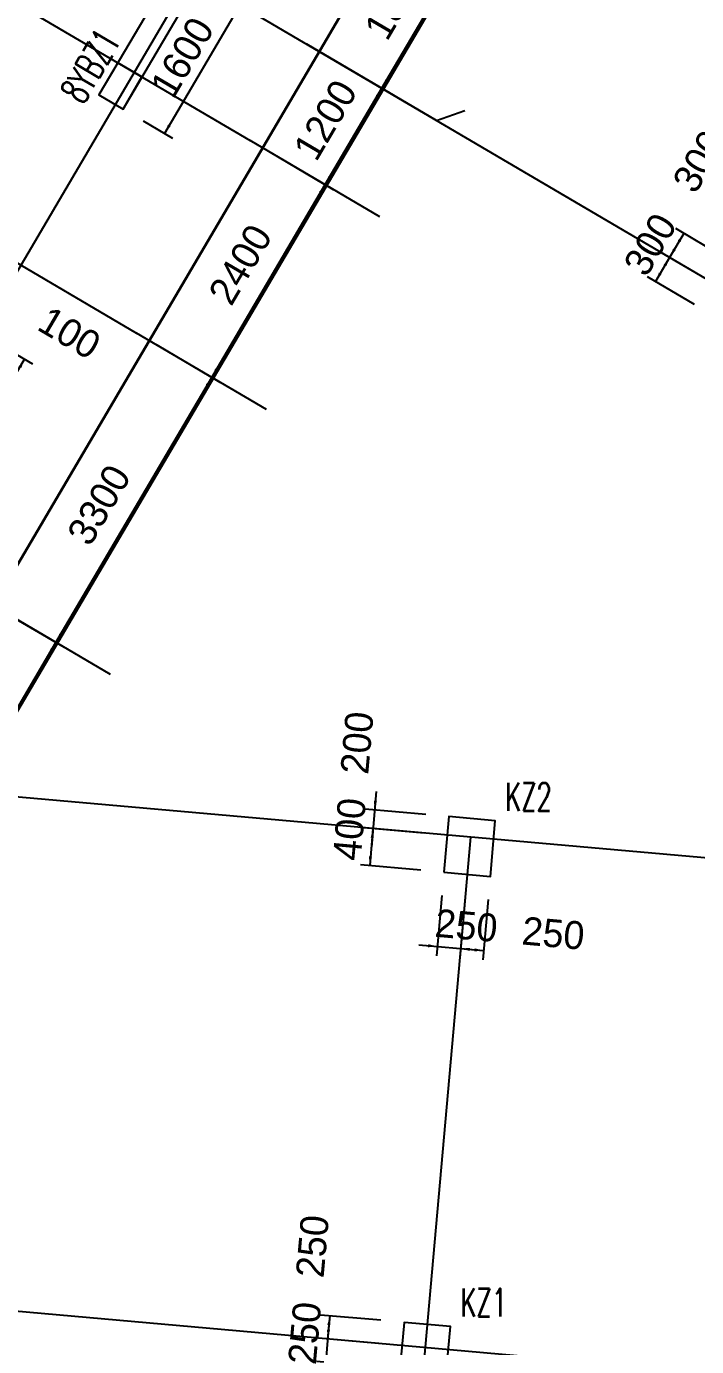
# Model space of a CAD drawing. Extents: x 387171 to 699106, y 11966 to 245688.
# Drawn here: x 632009 to 639201, y 97433 to 111603 of the extents above; entities that cross this region are included whole.
import ezdxf

# ---------------------------------------------------------------- set-up
doc = ezdxf.new("R2010")
doc.units = 0
doc.header["$LTSCALE"] = 100
doc.header["$MEASUREMENT"] = 0
for name, color, linetype in [('b边缘构件', 235, 'Continuous'), ('COLU', 7, 'Continuous'), ('DIM', 3, 'Continuous'), ('DOTE', 253, 'Continuous'), ('L-AXIS', 3, 'Continuous'), ('NUM', 7, 'Continuous'), ('wall-主楼', 2, 'Continuous'), ('Y阴影', 254, 'Continuous'), ('小尺寸', 4, 'Continuous'), ('边缘构件标注', 1, 'Continuous')]:
    doc.layers.add(name, color=color, linetype=linetype)
doc.styles.add('hztxt', font='hztxt')
doc.styles.get("Standard").update_dxf_attribs({"font": 'standard'})
doc.dimstyles.get("Standard").update_dxf_attribs({"dimtxt": 300, "dimasz": 100, "dimexe": 100, "dimexo": 250, "dimgap": 100, "dimtad": 0, "dimtoh": 1, "dimdec": 0, "dimdsep": 46, "dimcen": 0.09, "dimclrt": 7, "dimadec": 0, "dimazin": 0, "dimtfac": 1, "dimtdec": 4, "dimtofl": 0, "dimtmove": 0, "dimatfit": 3, "dimfxl": 1, "dimtolj": 1, "dimtzin": 0, "dimarcsym": 0})

# ---------------------------------------------------------------- blocks, each defined once
blk = doc.blocks.new('*D3406')
at = {"layer": 'L-AXIS', "color": 0, "linetype": 'ByBlock', "lineweight": -2}
for p, q in [((634624, 110252), (635302, 109854)), ((633999, 107836), (635216, 109905)), ((633408, 108184), (634085, 107785))]:
    blk.add_line(p, q, dxfattribs=at)
for points in [[(635216, 109905), (635179, 109810), (635150, 109827)], [(633999, 107836), (634035, 107931), (634064, 107914)]]:
    blk.add_solid(points, dxfattribs=at)
at = {"layer": 'L-AXIS', "color": 7, "linetype": 'Continuous', "lineweight": -2, "insert": (634306, 109048), "char_height": 300, "width": 785, "attachment_point": 5, "rotation": 59.5454, "style": 'hztxt'}
blk.add_mtext('2400', dxfattribs=at)
blk = doc.blocks.new('*D1467')
at = {"layer": 'L-AXIS', "color": 0, "linetype": 'ByBlock', "lineweight": -2}
for p, q in [((633408, 108184), (634085, 107785)), ((632326, 104991), (633999, 107836)), ((631735, 105339), (632413, 104941))]:
    blk.add_line(p, q, dxfattribs=at)
for points in [[(633999, 107836), (633963, 107741), (633934, 107758)], [(632326, 104991), (632363, 105086), (632391, 105069)]]:
    blk.add_solid(points, dxfattribs=at)
at = {"layer": 'L-AXIS', "color": 7, "linetype": 'Continuous', "lineweight": -2, "insert": (632789, 106468), "char_height": 300, "width": 780, "attachment_point": 5, "rotation": 59.5454, "style": 'hztxt'}
blk.add_mtext('3300', dxfattribs=at)
blk = doc.blocks.new('*D2370')
at = {"layer": 'L-AXIS', "color": 0, "linetype": 'ByBlock', "lineweight": -2}
for p, q in [((631735, 105339), (632413, 104941)), ((631110, 102922), (632326, 104991)), ((630519, 103270), (631196, 102872))]:
    blk.add_line(p, q, dxfattribs=at)
for points in [[(632326, 104991), (632290, 104897), (632261, 104914)], [(631110, 102922), (631146, 103017), (631175, 103000)]]:
    blk.add_solid(points, dxfattribs=at)
at = {"layer": 'L-AXIS', "color": 7, "linetype": 'Continuous', "lineweight": -2, "insert": (631417, 104134), "char_height": 300, "width": 785, "attachment_point": 5, "rotation": 59.5454, "style": 'hztxt'}
blk.add_mtext('2400', dxfattribs=at)
blk = doc.blocks.new('*D1684')
at = {"layer": 'L-AXIS', "color": 0, "linetype": 'ByBlock', "lineweight": -2}
for p, q in [((635233, 111287), (635910, 110889)), ((635216, 109905), (635824, 110939)), ((634624, 110252), (635302, 109854))]:
    blk.add_line(p, q, dxfattribs=at)
for points in [[(635824, 110939), (635787, 110845), (635759, 110862)], [(635216, 109905), (635252, 110000), (635281, 109983)]]:
    blk.add_solid(points, dxfattribs=at)
at = {"layer": 'L-AXIS', "color": 7, "linetype": 'Continuous', "lineweight": -2, "insert": (635218, 110599), "char_height": 300, "width": 690, "attachment_point": 5, "rotation": 59.5454, "style": 'hztxt'}
blk.add_mtext('1200', dxfattribs=at)
blk = doc.blocks.new('*D1924')
at = {"layer": 'L-AXIS', "color": 0, "linetype": 'ByBlock', "lineweight": -2}
for p, q in [((636145, 112839), (636822, 112440)), ((635824, 110939), (636736, 112491)), ((635233, 111287), (635910, 110889))]:
    blk.add_line(p, q, dxfattribs=at)
for points in [[(636736, 112491), (636700, 112396), (636671, 112413)], [(635824, 110939), (635860, 111034), (635889, 111017)]]:
    blk.add_solid(points, dxfattribs=at)
at = {"layer": 'L-AXIS', "color": 7, "linetype": 'Continuous', "lineweight": -2, "insert": (635978, 111893), "char_height": 300, "width": 690, "attachment_point": 5, "rotation": 59.5454, "style": 'hztxt'}
blk.add_mtext('1800', dxfattribs=at)
blk = doc.blocks.new('*D1968')
at = {"layer": '小尺寸', "color": 0, "linetype": 'ByBlock', "lineweight": -2}
for p, q in [((633987, 112019), (634389, 111783)), ((634303, 111834), (633492, 110454)), ((633262, 110589), (633578, 110404))]:
    blk.add_line(p, q, dxfattribs=at)
for points in [[(634303, 111834), (634266, 111739), (634237, 111756)], [(633492, 110454), (633528, 110549), (633557, 110532)]]:
    blk.add_solid(points, dxfattribs=at)
at = {"layer": '小尺寸', "color": 7, "linetype": 'Continuous', "lineweight": -2, "insert": (633682, 111271), "char_height": 300, "width": 685, "attachment_point": 5, "rotation": 59.5454, "style": 'hztxt'}
blk.add_mtext('1600', dxfattribs=at)
blk = doc.blocks.new('*D3503')
at = {"layer": '小尺寸', "color": 0, "linetype": 'ByBlock', "lineweight": -2}
for p, q in [((631561, 108284), (632076, 107980)), ((631661, 107471), (631990, 108031)), ((631231, 107723), (631747, 107420))]:
    blk.add_line(p, q, dxfattribs=at)
for points in [[(631990, 108031), (631954, 107936), (631925, 107953)], [(631661, 107471), (631697, 107565), (631726, 107549)]]:
    blk.add_solid(points, dxfattribs=at)
at = {"layer": '小尺寸', "color": 7, "linetype": 'Continuous', "lineweight": -2, "insert": (631610, 107878), "char_height": 300, "width": 556.67, "attachment_point": 5, "rotation": 59.5454, "style": 'hztxt'}
blk.add_mtext('650', dxfattribs=at)
blk = doc.blocks.new('*D3463')
at = {"layer": '小尺寸', "color": 0, "linetype": 'ByBlock', "lineweight": -2}
for p, q in [((631910, 108388), (631479, 108642)), ((631643, 108526), (631702, 108627)), ((631729, 108475), (631788, 108576))]:
    blk.add_line(p, q, dxfattribs=at)
for points in [[(631651, 108540), (631557, 108577), (631574, 108606)], [(631738, 108490), (631832, 108453), (631815, 108425)]]:
    blk.add_solid(points, dxfattribs=at)
at = {"layer": '小尺寸', "color": 7, "linetype": 'Continuous', "lineweight": -2, "insert": (632472, 108313), "char_height": 300, "width": 476.67, "attachment_point": 5, "rotation": 329.5454, "style": 'hztxt'}
blk.add_mtext('100', dxfattribs=at)
blk = doc.blocks.new('*D1636')
at = {"layer": 'DIM', "color": 0, "linetype": 'ByBlock', "lineweight": -2}
for p, q in [((635764, 103392), (635711, 102794)), ((636294, 103144), (635646, 103201)), ((636276, 102945), (635629, 103002))]:
    blk.add_line(p, q, dxfattribs=at)
for points in [[(635746, 103192), (635738, 103293), (635771, 103290)], [(635728, 102993), (635736, 102892), (635703, 102895)]]:
    blk.add_solid(points, dxfattribs=at)
at = {"layer": 'DIM', "color": 7, "linetype": 'Continuous', "lineweight": -2, "insert": (635559, 103913), "char_height": 300, "width": 566.67, "attachment_point": 5, "rotation": 84.9316, "style": 'hztxt'}
blk.add_mtext('200', dxfattribs=at)
blk = doc.blocks.new('*D1896')
at = {"layer": 'DIM', "color": 0, "linetype": 'ByBlock', "lineweight": -2}
for p, q in [((636276, 102945), (635629, 103002)), ((635728, 102993), (635693, 102595)), ((636241, 102546), (635593, 102604))]:
    blk.add_line(p, q, dxfattribs=at)
for points in [[(635728, 102993), (635736, 102892), (635703, 102895)], [(635693, 102595), (635685, 102696), (635718, 102693)]]:
    blk.add_solid(points, dxfattribs=at)
at = {"layer": 'DIM', "color": 7, "linetype": 'Continuous', "lineweight": -2, "insert": (635477, 102986), "char_height": 300, "width": 576.67, "attachment_point": 5, "rotation": 84.9316, "style": 'hztxt'}
blk.add_mtext('400', dxfattribs=at)
blk = doc.blocks.new('*D2383')
at = {"layer": 'DIM', "color": 0, "linetype": 'ByBlock', "lineweight": -2}
for p, q in [((636468, 102275), (636410, 101628)), ((636717, 102253), (636659, 101605)), ((636220, 101745), (636867, 101687))]:
    blk.add_line(p, q, dxfattribs=at)
for points in [[(636419, 101727), (636318, 101719), (636321, 101753)], [(636668, 101705), (636769, 101713), (636766, 101680)]]:
    blk.add_solid(points, dxfattribs=at)
at = {"layer": 'DIM', "color": 7, "linetype": 'Continuous', "lineweight": -2, "insert": (636730, 101951), "char_height": 300, "width": 566.67, "attachment_point": 5, "rotation": 354.9316, "style": 'hztxt'}
blk.add_mtext('250', dxfattribs=at)
blk = doc.blocks.new('*D375')
at = {"layer": 'DIM', "color": 0, "linetype": 'ByBlock', "lineweight": -2}
for p, q in [((636717, 102253), (636659, 101605)), ((636966, 102231), (636908, 101583)), ((636668, 101705), (636917, 101683))]:
    blk.add_line(p, q, dxfattribs=at)
for points in [[(636668, 101705), (636769, 101713), (636766, 101680)], [(636917, 101683), (636816, 101675), (636819, 101708)]]:
    blk.add_solid(points, dxfattribs=at)
at = {"layer": 'DIM', "color": 7, "linetype": 'Continuous', "lineweight": -2, "insert": (637663, 101868), "char_height": 300, "width": 566.67, "attachment_point": 5, "rotation": 354.9316, "style": 'hztxt'}
blk.add_mtext('250', dxfattribs=at)
blk = doc.blocks.new('*D1167')
at = {"layer": 'DIM', "color": 0, "linetype": 'ByBlock', "lineweight": -2}
for p, q in [((635812, 97715), (635165, 97772)), ((635265, 97764), (635242, 97515)), ((635790, 97466), (635143, 97523))]:
    blk.add_line(p, q, dxfattribs=at)
for points in [[(635265, 97764), (635272, 97663), (635239, 97666)], [(635242, 97515), (635235, 97616), (635268, 97613)]]:
    blk.add_solid(points, dxfattribs=at)
at = {"layer": 'DIM', "color": 7, "linetype": 'Continuous', "lineweight": -2, "insert": (635080, 98509), "char_height": 300, "width": 566.67, "attachment_point": 5, "rotation": 84.9316, "style": 'hztxt'}
blk.add_mtext('250', dxfattribs=at)
blk = doc.blocks.new('*D1390')
at = {"layer": 'DIM', "color": 0, "linetype": 'ByBlock', "lineweight": -2}
for p, q in [((635260, 97714), (635203, 97066)), ((635790, 97466), (635143, 97523)), ((635768, 97217), (635121, 97274))]:
    blk.add_line(p, q, dxfattribs=at)
for points in [[(635242, 97515), (635235, 97616), (635268, 97613)], [(635220, 97266), (635228, 97165), (635195, 97167)]]:
    blk.add_solid(points, dxfattribs=at)
at = {"layer": 'DIM', "color": 7, "linetype": 'Continuous', "lineweight": -2, "insert": (634997, 97577), "char_height": 300, "width": 566.67, "attachment_point": 5, "rotation": 84.9316, "style": 'hztxt'}
blk.add_mtext('250', dxfattribs=at)
blk = doc.blocks.new('*D1130')
at = {"layer": 'DIM', "color": 0, "linetype": 'ByBlock', "lineweight": -2}
for p, q in [((639484, 109135), (638978, 109433)), ((639064, 109382), (638912, 109123)), ((639332, 108877), (638826, 109174))]:
    blk.add_line(p, q, dxfattribs=at)
for points in [[(639064, 109382), (639028, 109287), (638999, 109304)], [(638912, 109123), (638948, 109218), (638977, 109201)]]:
    blk.add_solid(points, dxfattribs=at)
at = {"layer": 'DIM', "color": 7, "linetype": 'Continuous', "lineweight": -2, "insert": (639229, 110156), "char_height": 300, "width": 566.67, "attachment_point": 5, "rotation": 59.5454, "style": 'hztxt'}
blk.add_mtext('300', dxfattribs=at)
blk = doc.blocks.new('*D145')
at = {"layer": 'DIM', "color": 0, "linetype": 'ByBlock', "lineweight": -2}
for p, q in [((638912, 109123), (638760, 108865)), ((639332, 108877), (638826, 109174)), ((639179, 108618), (638674, 108916))]:
    blk.add_line(p, q, dxfattribs=at)
for points in [[(638912, 109123), (638876, 109029), (638847, 109046)], [(638760, 108865), (638796, 108959), (638825, 108943)]]:
    blk.add_solid(points, dxfattribs=at)
at = {"layer": 'DIM', "color": 7, "linetype": 'Continuous', "lineweight": -2, "insert": (638704, 109263), "char_height": 300, "width": 566.67, "attachment_point": 5, "rotation": 59.5454, "style": 'hztxt'}
blk.add_mtext('300', dxfattribs=at)
blk = doc.blocks.new('后浇带现场')
at = {"color": 6, "lineweight": 30}
for points in [[(821257, 720830), (821257, 688843), (805860, 662656), (825600, 651049), (814026, 631365), (812236, 611185), (845904, 608199)], [(822057, 720830), (822057, 688625), (806955, 662940), (826695, 651333), (814807, 631115), (813104, 611911), (845975, 608996)]]:
    blk.add_lwpolyline(points, dxfattribs=at)

msp = doc.modelspace()

# ---------------------------------------------------------------- hatches: boundary and pattern name
at = {"layer": 'Y阴影'}
h = msp.add_hatch(dxfattribs=at)
h.set_pattern_fill('ANSI31', color=256, scale=25, angle=-30.45463, style=0)
h.set_pattern_definition([])
h.paths.add_polyline_path([(632990.8, 111213), (632788, 110868.2), (633046.6, 110716.1), (633249.4, 111060.9)], flags=0)

# ---------------------------------------------------------------- linework, layer by layer
at = {"layer": 'b边缘构件'}
msp.add_lwpolyline([(632990.8, 111213), (632788, 110868.2), (633046.6, 110716.1), (633249.4, 111060.9), (632990.8, 111213)], dxfattribs=at)
at = {"layer": 'COLU'}
for points in [[(636489.9, 102524), (636988, 102479.9), (637041, 103077.5), (636542.9, 103121.7)], [(636017.3, 97194.9), (636515.3, 97150.8), (636559.5, 97648.8), (636061.5, 97693)]]:
    msp.add_lwpolyline(points, close=True, dxfattribs=at)
at = {"layer": 'DOTE'}
for p, q in [((585803.6, 140350.1), (639805.6, 108598)), ((597120.7, 129519.7), (633192.4, 108310.3)), ((619543.1, 119119.9), (634408.9, 110379.1)), ((637589.2, 118639.1), (625971.5, 98880.3)), ((666955.8, 100223.5), (587358.1, 107283.1)), ((636774.3, 102900.4), (631338.3, 41609.5)), ((666469.9, 94745), (595896.9, 101004.2))]:
    msp.add_line(p, q, dxfattribs=at)
at = {"layer": 'L-AXIS'}
for p, q in [((636410.3, 110594.4), (635017.1, 111413.6)), ((636410.3, 110594.4), (636714.8, 110698.9)), ((635802.1, 109560), (634408.9, 110379.1)), ((634585.6, 107491.1), (633192.4, 108310.3)), ((632913, 104646.4), (631519.8, 105465.6))]:
    msp.add_line(p, q, dxfattribs=at)
at = {"layer": 'wall-主楼'}
msp.add_lwpolyline([(633046.6, 110716.1), (633908.3, 112181.5), (633175.6, 112612.4), (633023.5, 112353.8), (633497.6, 112075), (632788, 110868.2)], close=True, dxfattribs=at)

# ---------------------------------------------------------------- block references
at = {"color": 3, "lineweight": 30}
msp.add_blockref('后浇带现场', (-182998.7, -527042.1), dxfattribs=at)

# ---------------------------------------------------------------- texts
at = {"layer": 'NUM', "color": 200, "width": 0.7}
for s, p in [('KZ2', (637147, 103183.6)), ('KZ1', (636665.6, 97754.9))]:
    msp.add_text(s, height=300, dxfattribs=at).set_placement(p)
at = {"layer": '边缘构件标注', "color": 200, "width": 0.7}
msp.add_text('8YBZ1', height=300, rotation=59.54537, dxfattribs=at).set_placement((632619, 110752.5))

# ---------------------------------------------------------------- dimensions: what is measured, and where the dimension line sits
at = {"layer": 'DIM', "color": 200}
for p1, p2, distance, picture, middle in [((639699.1, 109008.7), (639547, 108750.1), -736.6, '*D1130', (638959.2, 109696.7)), ((636542.9, 103121.7), (636525.3, 102922.5), -800, '*D1636', (635516.3, 103431.7)), ((636525.3, 102922.5), (636489.9, 102524), -800, '*D1896', (635424.8, 102399.6)), ((636489.9, 102524), (636738.9, 102501.9), -800, '*D2383', (636224.1, 101995.4)), ((636738.9, 102501.9), (636988, 102479.9), -800, '*D375', (637156.6, 101912.7)), ((636061.5, 97693), (636039.4, 97444), -800, '*D1167', (635034.8, 98003)), ((636039.4, 97444), (636017.3, 97194.9), -800, '*D1390', (634952.1, 97070.5))]:
    dim = msp.add_aligned_dim(p1=p1, p2=p2, distance=distance, dimstyle='Standard', dxfattribs=at)
    dim.commit()
    dim.dimension.update_dxf_attribs({"geometry": picture, "text_midpoint": middle})
dim = msp.add_linear_dim(base=(638760, 108864.8), p1=(639547, 108750.1), p2=(639395, 108491.5), angle=59.54537, dimstyle='Standard', dxfattribs=at)
dim.commit()
dim.dimension.update_dxf_attribs({"geometry": '*D145', "text_midpoint": (638434, 108803.5)})
at = {"layer": 'L-AXIS'}
for base, p1, p2, picture, middle in [((636736.1, 112491), (635017.1, 111413.6), (635929.5, 112965.2), '*D1924', (635978.2, 111892.5)), ((635823.7, 110939.3), (634408.9, 110379.1), (635017.1, 111413.6), '*D1684', (635217.9, 110599.5)), ((635215.5, 109904.9), (633192.4, 108310.3), (634408.9, 110379.1), '*D3406', (634305.6, 109047.8)), ((633999.1, 107836), (631519.8, 105465.6), (633192.4, 108310.3), '*D1467', (632788.9, 106468.4)), ((632326.4, 104991.3), (630303.4, 103396.7), (631519.8, 105465.6), '*D2370', (631416.5, 104134.3))]:
    dim = msp.add_linear_dim(base=base, p1=p1, p2=p2, angle=59.54537, dimstyle='Standard', dxfattribs=at)
    dim.commit()
    dim.dimension.update_dxf_attribs({"geometry": picture, "text_midpoint": middle})
at = {"layer": '小尺寸'}
for base, p1, p2, angle, picture, middle in [((633491.6, 110454.5), (633771.4, 112146), (633046.6, 110716.1), 59.54537, '*D1968', (633681.5, 111270.8)), ((631651.4, 108540.5), (631602.1, 108259.3), (631515.9, 108310), 329.54537, '*D3463', (632137.2, 108510.3)), ((631990.2, 108031.1), (631015.8, 107850), (631345.2, 108410.3), 59.54537, '*D3503', (631610, 107877.7))]:
    dim = msp.add_linear_dim(base=base, p1=p1, p2=p2, angle=angle, dimstyle='Standard', dxfattribs=at)
    dim.commit()
    dim.dimension.update_dxf_attribs({"geometry": picture, "text_midpoint": middle})

doc.saveas('drawing.dxf')
